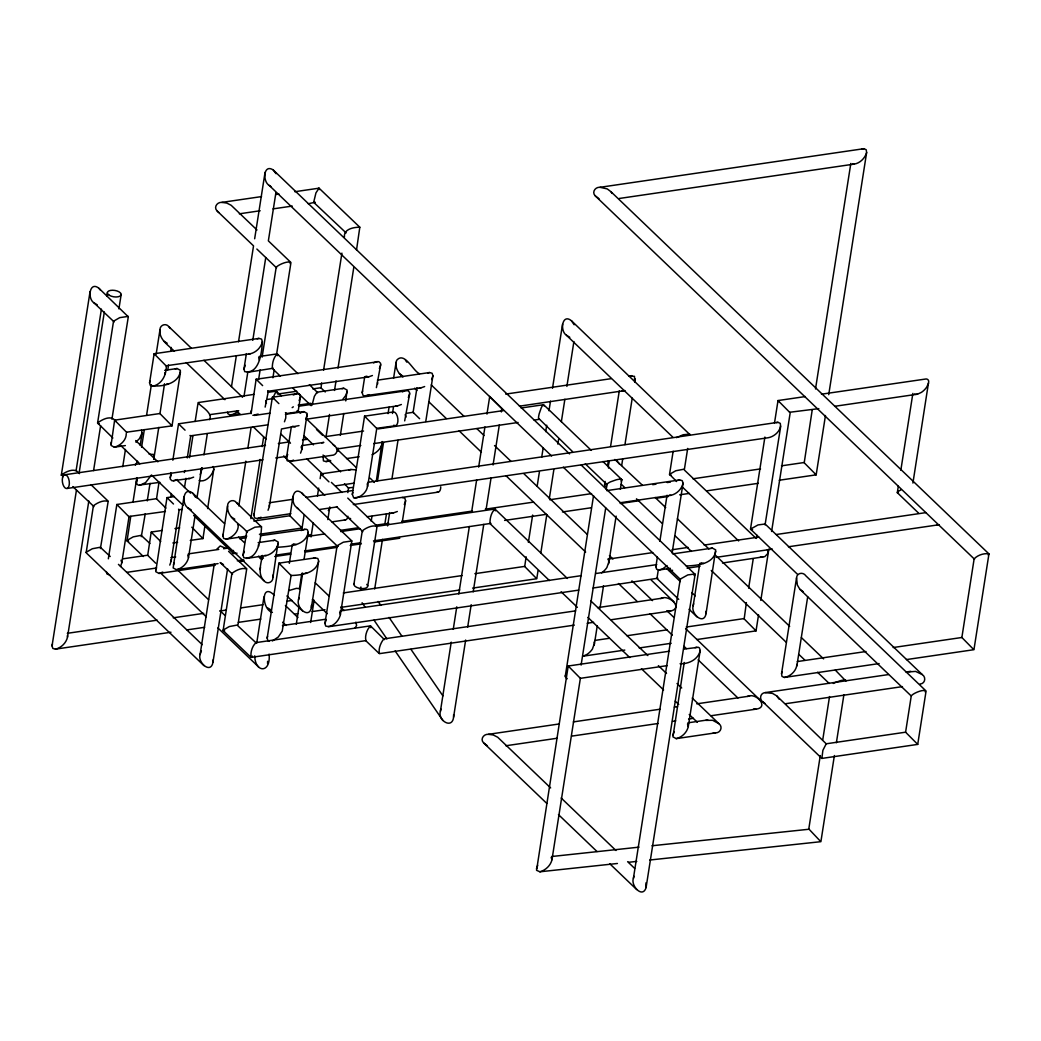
<?xml version="1.0" encoding="UTF-8"?>
<svg xmlns="http://www.w3.org/2000/svg" width="1041" height="1041" viewBox="0 0 1041 1041"><rect width="100%" height="100%" fill="white"/><g stroke="black" fill="none" stroke-linecap="round" stroke-linejoin="round"><path stroke-width="1.5" d="M111.921 419.198L128.303 316.828L98.999 288.357C89.643 280.55 87.093 298.533 93.963 302.84L114.146 321.916M191.102 347.98L168.889 326.692C165.87 322.645 159.702 325.065 159.937 330.01C158.948 339.717 168.642 345.326 174.42 351.311M224.531 523.636L192.91 493.343C183.554 485.535 181.017 503.532 187.874 507.826L263.985 580.761C267.003 584.795 273.171 582.387 272.937 577.43L278.129 541.971L274.85 540.188L258.142 542.634M214.251 564.105L200.093 654.516C197.361 662.31 210.763 674.503 212.95 662.362L227.602 568.763M212.95 662.362L212.963 660.02M261.486 526.577L254.915 527.188L246.756 531.391L243.034 555.178L243.802 557.742C259.261 560.579 260.914 536.414 261.538 527.019L236.515 502.647C233.496 498.613 227.328 501.02 227.563 505.978C226.704 518.093 240.419 523.766 246.808 531.834L247.368 532.107M254.733 655.817C254.993 673.059 271.063 673.644 269.085 654.099M262.293 555.426C261.2 563.571 257.192 573.89 263.985 580.761M274.369 595.361C260.966 581.555 261.538 609.727 272.417 612.407M267.589 663.651L267.602 661.308M272.937 577.43L272.95 575.087M351.819 540.956L343.322 542.192L337.102 545.757L324.935 623.481L325.703 626.057C332.326 628.335 339.041 620.696 340.407 614.658L351.819 540.956L301.864 493.083C292.508 485.275 289.971 503.271 296.841 507.579L337.713 546.473M302.697 573.07L298.533 599.694C295.8 607.476 309.203 619.681 311.389 607.528L318.663 561.112L317.882 558.549L315.254 557.846L278.91 563.168L267.173 638.133L267.94 640.696L269.059 641.308M311.389 607.528L311.402 605.185M689.845 434.578L571.496 320.784C562.14 312.964 559.603 330.96 566.46 335.267L672.798 437.142M699.838 563.337L693.189 605.797C690.456 613.578 703.859 625.784 706.045 613.643L715.674 549.882L712.395 548.1L672.694 553.916M706.045 613.643L706.058 611.288M451.234 642.154L440.421 711.211C437.402 720.216 452.249 729.728 453.59 717.132L465.652 640.033M453.59 717.132L453.603 714.699M393.238 411.976L364.558 416.179L352.326 494.319L353.719 497.91L768.193 437.74C774.465 436.713 781.908 430.141 780.295 423.362L777.939 422.334L368.072 482.295M355.111 498.184C361.383 497.156 368.839 490.584 367.226 483.805M888.415 674.581L765.265 692.603C760.112 692.89 758.954 699.487 763.092 702.115L821.856 758.421L917.72 744.393L926.074 691.016L805.89 575.855C803.34 571.756 796.768 572.745 796.534 577.898L781.557 673.579L781.973 676.403L784.341 677.444L879.125 663.572M784.341 677.444C790.561 676.442 796.534 670.716 796.925 664.301M828.727 394.669L866.633 152.559L866.216 149.735L863.848 148.694L600.032 187.302C595.322 186.768 591.457 192.325 595.322 195.929L974.519 559.238M419.51 373.693C413.238 371.468 404.598 350.999 396.673 360.303C394.37 366.458 397.857 373.29 402.906 376.972M694.894 574.007L687.815 574.918L680.267 579.095L633.422 878.24C630.417 885.592 642.687 899.008 646.084 887.544L695.115 574.398L581.281 465.132M646.084 887.544L645.954 882.833M796.534 577.898L797.367 585.042L799.839 589.245L911.252 696L905.592 732.2L917.72 744.393M313.875 201.499L315.944 192.897L319.053 188.174L359.809 227.224L356.529 249.957M601.568 572.849A13.65 9.226 -44.1 0 0 606.903 567.501L608.816 561.958A5.14 3.474 -44.1 0 0 608.425 560.67M624.782 650.078L583.168 656.168L587.098 654.334A13.65 9.226 -44.1 0 0 592.433 648.998L594.372 643.442A5.14 3.474 -44.1 0 0 593.982 642.154M912.918 483.063L928.702 381.474A5.14 3.474 -44.1 0 0 926.1 378.963L821.453 394.201M233.379 550.442L233.47 553.552L237.049 553.187M312.066 405.131L314.356 396.335L316.958 392.197L343.803 388.267L347.082 390.05L345.742 400.928M569.57 453.915L273.223 169.956C263.399 163.463 262.41 181.628 269.242 185.441L551.613 455.997M62.928 475.958L61.315 475.177L90.047 291.675M101.406 309.138L76.084 470.805C71.933 468.84 64.932 472.094 61.315 475.177M170.971 632.238L55.459 649.142L52.818 648.439L52.05 645.875L76.435 490.168M79.194 472.523L104.334 312.001M106.846 295.943L107.353 292.742M112.87 438.001L97.594 422.971L113.534 321.201L119.754 317.635L128.251 316.386M55.459 649.142C61.224 647.84 66.286 642.857 67.522 637.053L88.823 500.981M93.586 470.571L100.613 425.743M118.908 308.891L121.172 294.473M203.997 665.68L86.156 552.758L93.378 505.887C96.982 502.816 103.983 499.55 108.147 501.528L100.417 548.555M125.362 445.574L114.302 447.188L111.023 445.418L114.627 420.161L159.872 413.537L172.038 425.847L126.468 432.197M108.342 558.809L116.839 504.495L156.436 498.704L165.922 508.125M122.76 466.706L125.454 449.452M164.725 370.349L177.087 368.527L180.366 370.31C179.768 384.09 160.717 387.499 150.333 385.456L149.566 382.88L154.133 353.745L258.936 338.416L261.564 339.106L262.345 341.682C261.89 351.025 259.834 374.5 244.726 371.637L243.958 369.074L246.379 353.602M120.509 566.499L121.81 562.752L129.006 516.804L116.839 504.495L117.438 505.21M140.197 445.327L142.162 432.796L141.394 430.219M143.346 556.506L127.041 540.878L130.763 516.336M133.027 501.879L136.8 477.793M141.576 447.266L144.335 429.595M146.599 415.151L151.387 384.623M156.163 354.109L159.937 330.01M159.898 482.347L138.284 485.197L136.527 483.505L137.087 477.624M152.975 386.146C161.941 384.259 166.573 374.617 166.287 366.055L154.133 353.745L154.732 354.46M164.53 383.752L159.963 413.693M141.303 536.662L145.259 513.694M147.262 500.903L150.021 483.323M153.769 459.341L158.779 427.37M167.796 369.828L168.538 365.027M170.789 350.648L171.297 347.447M158.857 483.258L156.54 498.86M180.496 371.793L172.038 425.847L171.01 424.91M215.253 565.211L159.026 573.435L155.747 571.665L166.976 497.624L174.394 496.544M193.639 477.142L189.839 478.496L171.999 480.799L170.243 479.107L170.854 472.874M172.845 460.213L178.545 423.817L250.699 413.251M170.841 496.752L171.336 493.577M169.787 565.094L171.088 561.346L179.143 509.934L178.545 509.218M187.289 457.897L190.698 436.114L190.1 435.398M184.504 487.539L185.949 478.313M189.488 457.663L192.936 435.632M195.161 421.462L198.115 402.568L253.9 394.409M183.971 496.661L173.157 567.931L176.45 569.713L218.089 563.61M196.944 498.053L201.655 467.995M200.21 474.631L202.006 467.682M204.01 454.878L207.276 434.071M209.527 419.679C213.639 412.822 199.091 405.313 198.727 403.283M176.45 569.713C182.214 568.412 187.276 563.428 188.512 557.625L195.109 515.438M204.921 525.939L202.943 538.574L190.282 540.422M207.64 508.568L213.834 469.075L213.054 466.511M231.505 386.562L236.268 356.178M238.519 341.786L253.536 245.871L217.179 211.024C213.314 207.406 217.179 201.863 221.889 202.383L261.525 196.593M254.655 238.779L265.052 172.351M244.049 396.074L247.797 372.197M252.781 340.342L265.754 257.53M275.904 192.689L268.357 240.874L290.959 262.527L276.672 353.771M246.808 536.128L226.287 539.121L223.646 538.431L222.878 535.868L227.563 505.978M251.102 413.654L256.125 379.249L378.794 361.617L380.564 363.296L380.681 364.779L376.387 387.642M238.805 505.952L245.832 461.15M247.836 448.346L251.089 427.539M258.61 379.536L260.107 369.945M262.111 357.141L276.151 267.524C277.518 264.713 291.311 259.274 290.231 263.672M250.946 657.274L223.099 630.586L231.922 573.448C235.526 570.377 242.527 567.111 246.691 569.089L237.816 625.771L255.982 642.778C252.416 645.446 249.918 653.188 251.336 657.378L365.977 640.605C364.558 636.415 367.057 628.673 370.622 626.005L384.428 639.629M265.143 407.096L268.292 391.559L267.693 390.843M250.855 518.652L260.133 459.419M262.137 446.615L263.646 437.012M272.911 377.779L274.173 369.776M290.881 513.681L257.283 518.6L254.642 517.911L253.874 515.334L272.365 397.233L297.023 393.628L299.652 394.331L300.42 396.894L298.077 411.859L286.457 413.55L285.429 412.626M268.044 510.259L269.346 506.512L281.486 428.983L299.014 425.613M256.724 643.078L263.959 596.883M307.121 419.497L335.033 446.251C339.106 449.361 336.542 455.529 331.585 455.359L289.814 461.475L287.186 460.773L286.418 458.209L291.324 426.849M292.924 496.414L289.997 515.881M300.576 453.134L301.89 449.374L307.16 413.407L303.881 411.624L285.429 414.318M289.32 563.376L292.287 544.43M321.591 382.919L321.07 388.02M323.595 370.102L341.916 253.132M344.428 237.114C343.439 228.968 353.836 227.172 359.809 227.224M304.05 515.347L302.059 528.034L259.43 534.28M299.392 589.024L301.851 573.305M304.076 559.16L308.253 532.445L307.485 529.882L306.366 529.27L260.354 535.699M296.282 624.197L299.027 606.682M326.093 436.387L329.529 414.461M311.025 536.961L313.237 522.777M317.44 495.984L318.676 488.099M320.147 478.639L320.888 473.915L351.064 469.504L355.905 469.868M334.525 390.453L336.022 380.876M338.026 368.098L353.771 267.524M310.647 622.492L314.135 600.189M340.342 435.398L343.777 413.459M327.824 519.602L329.815 506.889M424.65 386.549L420.85 387.903L364.116 395.892L362.997 395.281L362.216 392.717L364.714 376.803M347.85 492.588L348.54 488.138L344.441 483.779M367.642 486.628L376.751 428.476L364.558 416.179L365.43 417.168M353.901 584.365L362.268 530.91C365.885 527.826 372.886 524.573 377.037 526.538L367.707 586.109M376.348 480.968L382.164 441.54M360.394 590.169L360.902 586.955M371.208 521.151L371.962 516.336M377.493 481.02L383.517 442.503M388.046 413.615L389.048 407.2M393.576 378.299L396.087 362.255M392.47 413.485L393.446 407.265M374.708 588.946L382.463 539.394M384.962 523.402L386.471 513.812M391.976 478.652L397.987 440.291M387.577 525.913L389.672 512.562M404.689 420.876L409.647 393.758L409.516 392.275L407.76 390.583L298.806 406.211M416.96 387.72L413.108 412.327L413.706 413.043M402.177 522.608L405.6 500.773L404.832 498.197L402.203 497.507M425.769 421.475L432.913 375.814L432.145 373.251L429.504 372.548L377.441 380.173M453.251 629.311L456.765 606.825M458.782 593.969L469.348 526.525M471.612 512.068L476.635 479.94M478.652 467.097L484.937 426.953M486.954 414.097L489.712 396.439L501.775 408.593L501.372 411.95M467.669 627.176L471.196 604.691M473.2 591.848L483.766 524.391M486.03 509.934L491.066 477.806M493.07 464.963L499.355 424.806M526.121 556.779L524.703 566.564M528.373 542.335L532.654 515.061M537.169 486.173L539.433 471.729M541.697 457.285L543.207 447.656M545.718 431.612L546.72 425.196M548.984 410.753L550.494 401.123M552.498 388.293L562.556 324.102M538.028 570.702L536.766 578.718L472.601 588.1M540.786 553.083L546.811 514.618M549.323 498.6L553.838 469.751M557.846 444.117L558.601 439.302M561.359 421.683L564.873 399.25M566.877 386.419L573.903 341.552M565.276 676.195L593.539 495.672M617.417 863.483L539.902 871.785L536.57 870.315L568.204 666.019L669.467 651.211M604.6 484.585L605.107 481.41M607.593 465.535L608.334 460.773M610.573 446.472L619.278 390.909M606.226 489.335L607.176 484.013A13.65 2.629 -14.7 0 1 610.52 481.84L616.142 479.836A5.14 0.989 -14.7 0 1 620.735 479.159L621.828 479.693L620.332 489.192M581.099 665.108L605.706 507.995M539.902 871.785C545.549 870.263 550.663 865.5 551.964 859.723L580.371 678.329L568.204 666.019L568.802 666.734M621.685 465.483L622.687 459.068M624.951 444.637L632.225 398.143M634.737 382.112L634.476 376.335L628.647 376.1M594.229 645.095L597.248 625.849M600.006 608.204L603.52 585.758M608.686 563.597L616.116 516.115M676.611 481.515L669.532 474.332L673.15 451.247M670.391 568.334L659.278 569.961L656.637 569.271L655.869 566.694L657.365 557.169M659.851 541.281L667.06 495.23M687.685 448.424L684.301 469.972L755.636 537.924M672.096 553.109L683.039 483.219L682.258 480.656L679.63 479.953L606.721 490.623M692.2 698.056L719.032 723.768C723.092 726.865 720.528 733.046 715.57 732.864L676.221 738.629L672.941 736.846L684.223 662.466M676.221 738.629C681.985 737.327 687.047 732.343 688.283 726.54L700.19 650.469L699.422 647.905L698.303 647.294L683.924 649.09M797.51 574.32L750.496 529.101L764.901 437.064M746.384 602.583L744.172 618.979M748.635 588.152L753.163 559.29M756.417 538.444L756.924 535.243M774.504 423.01L778.017 400.551L805.37 396.556M765.057 524.95L780.724 426.185M758.551 614.841L756.039 630.872L696.819 639.538M760.802 600.41L768.844 549.101M771.602 531.47L790.184 412.822L778.017 400.551L779.006 401.67M812.24 409.764L804.212 462.829M815.506 388.97L850.822 163.45M825.461 415.515L816.17 474.839L779.228 480.239M796.872 665.889L807.686 596.831M820.282 755.571L808.792 828.948L819.879 840.686M822.78 739.617L829.534 696.546M834.388 755.519L820.894 841.675L649.714 860.022M836.378 742.753L843.874 694.894M918.435 512.966L897.316 492.666L898.318 486.264M900.829 470.259L912.866 393.407M973.465 649.311L961.871 637.482L974.129 558.9C977.408 555.191 984.096 552.914 988.95 553.903L973.947 649.688L906.438 659.578M440.421 711.211L440.89 708.986M200.093 654.516L201.394 650.768M260.081 569.596L260.523 567.514M298.533 599.694L298.975 597.612M693.189 605.797L693.631 603.715M52.05 645.875L52.453 644.093M110.906 443.934L111.296 442.139M149.566 382.88L149.969 381.097M142.162 432.796L139.52 438.547L135.916 442.165M136.397 482.022L136.8 480.239M154.003 458.821L153.626 454.475L149.175 454.214M170.112 477.624L171.414 473.876M155.616 570.169L156.02 568.386M213.834 469.075C212.468 475.112 205.754 482.764 199.13 480.474M243.958 369.074L245.26 365.326M262.345 341.682C261.109 347.486 256.047 352.47 250.269 353.771L165.974 365.794M222.878 535.868L223.281 534.072M250.972 412.171L251.375 410.388M243.034 555.178L244.336 551.418M253.874 515.334L254.277 513.551M286.418 458.209L287.719 454.462M300.42 396.894L299.118 400.642M278.259 543.454C277.023 549.258 271.961 554.241 266.197 555.543L246.444 558.431M307.29 414.891L305.989 418.638M267.173 638.133L267.576 636.35M323.061 456.531L323.439 460.89L326.067 461.579L330.804 460.89M308.253 532.445C305.286 546.239 287.902 546.395 277.01 547.345M347.213 391.533L345.911 395.281L342.879 399.21M337.739 451.274L338.013 448.007M318.663 561.112C316.139 573.357 301.265 575.257 291.077 575.478L290.764 575.205M362.216 392.717L362.619 390.935M380.681 364.779L379.379 368.54M324.935 623.481L326.236 619.733M382.294 443.037C381.266 448.346 376.881 452.601 372.04 454.683M409.647 393.758L408.345 397.506M432.913 375.814L431.612 379.562M405.6 500.773L404.298 504.521M634.841 380.694L635.244 378.898M655.869 566.694L656.272 564.912M683.039 483.219C681.803 489.023 676.741 494.007 670.964 495.308L620.423 502.712M672.811 735.362L674.113 731.615M715.792 551.366C713.046 564.443 696.832 565.432 686.266 566.018M700.19 650.469C698.368 659.447 688.635 664.132 680.085 663.742M536.427 868.923L537.716 865.318M911.252 696C912.619 693.202 926.412 687.75 925.345 692.148M633.422 878.24L634.008 876.288M352.326 494.319L352.899 492.458M866.633 152.559C864.993 158.18 860.009 163.255 854.101 164.114L619.135 198.493M781.557 673.579L782.129 671.731M272.313 399.028L276.216 391.143L281.291 395.749M658.302 569.869L656.962 578.497L678.745 599.382M609.245 461.553L608.36 465.678A13.65 11.607 57 0 0 608.569 468.099M928.559 383.127L926.763 387.018A13.65 9.226 -44.1 0 1 921.428 392.353L917.498 394.188L834.739 406.302M897.316 492.666L897.524 492.146A13.65 2.629 -14.7 0 1 900.855 489.973M621.828 479.693L621.62 480.226A13.65 2.629 -14.7 0 1 620.917 480.877M845.917 681.061L835.298 670.079M137.581 461.228L135.343 465.197M184.283 472.549L185.181 470.584M200.601 470.155L201.499 468.19M173.444 564.664L174.341 562.7M284.453 421.787L285.755 418.04L285.846 412.835M216.684 549.323L220.211 545.965L225.181 548.087M695.115 574.398L694.061 575.621M750.496 529.101L758.043 524.924L765.122 524.013L922.222 674.529C926.36 677.157 925.202 683.755 920.049 684.041M328.292 510.571L330.179 508.047M252.508 656.129L251.336 657.378M97.594 422.971C102.33 419.315 111.673 414.435 115.824 421.514M86.104 552.316L92.324 548.75L100.274 547.241L110.216 556.506M126.989 540.435L133.209 536.87L141.16 535.347L149.917 543.493M223.047 630.13L229.267 626.565L237.205 625.055M669.532 474.332L675.752 470.766L683.703 469.257M354.89 628.257L356.621 625.524L355.84 622.154M988.221 555.048L988.95 553.903L610.976 191.739L607.267 188.915L600.032 187.302M308.266 203.737L315.254 202.24M905.631 732.187L826.229 743.795L822.884 750.327L821.856 758.421M667.008 565.549L663.078 568.607L659.278 569.961M237.426 411.715L233.405 414.279L229.905 414.969L227.823 413.602L227.524 412.236M297.947 373.719L277.4 354.031C273.601 356.803 272.026 363.712 272.365 368.514L280.354 376.165M247.368 372.34L273.289 368.228M567.384 578.458L495.074 509.166C491.274 511.951 489.699 518.86 490.038 523.662L549.427 580.566M373.485 540.878L490.962 523.376M575.582 610.859L383.817 638.914C380.811 642.635 378.013 649.233 379.562 653.631L574.346 625.134M593.149 588.009L657.873 578.223M292.157 407.63L293.328 406.836M676.455 437.636L683.234 434.735L689.793 434.136M293.224 394.994L297.023 393.628M258.168 414.071L252.859 415.346M373.485 362.88L377.284 361.526M372.418 375.515L368.618 376.881L267.979 391.286M300.081 412.978L303.881 411.624M177.321 479.524L173.522 480.89M369.425 394.617L365.625 395.983M402.438 391.858L404.429 390.935M401.371 404.494L397.584 405.847L306.171 419.224M293.614 460.109L289.814 461.475M329.867 460.226L326.067 461.579M261.083 517.247L257.283 518.6M162.825 572.082L159.026 573.435M301.057 530.546L304.844 529.179M397.337 511.495L393.537 512.862L367.122 516.726M272.391 640.957L278.311 636.975L282.241 631.093L291.077 575.478L278.91 563.168L279.522 563.884M288.982 590.546L296.373 588.36L299.34 588.568M961.832 637.495L893.152 647.541M908.832 671.926L915.56 671.393L922.222 674.529M539.407 419.289L534.124 420.135M257.114 338.845L258.936 338.416M175.278 368.969L177.087 368.527M341.995 388.709L343.803 388.267M114.302 447.188C120.301 445.756 126.468 440.109 126.247 433.616M427.695 372.977L429.504 372.548M139.806 485.288L145.623 482.569L151.466 474.982L183.125 505.314M630.026 376.074L631.835 375.645M519.433 406.172L624.99 390.557M226.287 539.121C232.286 537.69 238.454 532.042 238.233 525.549L237.582 524.469M273.041 540.63L274.85 540.188M313.445 558.288L315.254 557.846M677.821 480.395L679.63 479.953M710.574 548.542L712.395 548.1M694.972 647.645L696.793 647.216M321.721 442.88L323.829 442.412L301.643 445.652M348.969 469.972L351.064 469.504M722.48 562.999L764.81 556.636L768.245 553.031L767.464 549.661M660.736 598.575C668.738 593.838 683.807 608.126 670.599 611.041L611.236 619.733M705.707 720.385L712.643 720.294L719.032 723.768M862.13 148.954L863.848 148.694M776.209 422.594L777.939 422.334M558.926 724.002L488.398 734.321C483.688 733.801 479.836 739.344 483.688 742.962L546.772 803.405M747.477 696.429C756.078 692.07 769.78 707.516 755.909 709.168L711.029 715.74M275.8 194.498L278.975 194.029M294.837 191.713L318.624 188.239M239.339 213.821L260.172 210.763M273.002 208.89L292.235 206.079M259.027 356.543L277.01 353.914M268.24 392.301L276.216 391.143M277.531 394.071L296.776 391.247M312.821 388.905L320.836 387.733L325.247 391.976M267.745 399.393L274.03 398.469M238.74 410.714L209.97 414.604M231.531 414.878L239.456 413.719M298.142 405.131L310.83 403.283M254.381 415.437L269.892 413.173M267.68 424.858L190.386 435.854M505.679 394.097L611.08 378.677M407.096 413.199L413.108 412.327L419.614 418.69M395.58 425.717L376.569 428.345M64.503 474.8L265.481 445.405M278.337 443.518L289.593 441.865M302.463 439.992L307.277 439.276M324.961 436.7L363.556 431.052M378.026 428.931L503.441 410.583M521.125 407.994L543.636 404.702L591.301 450.376M67.145 488.45L262.918 459.81M275.761 457.936L286.991 456.283M336.737 449.009L360.811 445.483M373.654 443.609L518.08 422.477M346.575 458.587L359.184 456.739M818.825 408.632L789.546 412.288M336.087 485.783L354.278 483.115M165.428 511.469L128.681 516.544M182.11 509.504L178.831 509.674M353.367 487.422L348.228 487.865M269.164 502.777L293.276 499.251M306.132 497.364L352.756 490.545M162.292 530.442L151.218 532.055L147.692 555.374M174.953 528.581L179.703 527.891M319.691 509.478L337.284 506.902M353.289 504.56L438.092 492.146M253.783 521.02L289.892 515.737L302.059 528.034L301.031 527.11M172.871 542.973L177.621 542.283M331.91 521.879L345.404 519.901M239.703 538.717L246.053 537.794M123.007 558.822L147.588 555.217L155.656 563.181M308.305 535.061L311.519 534.593M340.498 530.35L358.195 527.761M375.892 525.171L388.774 523.298M401.644 521.411L472.458 511.053M485.327 509.166L533.617 502.1M549.7 499.745L591.548 493.629M652.707 484.677L655.921 484.208M667.19 482.556L670.404 482.087M692.942 478.795L760.529 468.905M781.453 465.834L803.977 462.542L816.17 474.839L815.402 474.175M188.317 553.89L218.792 549.427M223.607 548.724L228.408 548.021M307.017 536.518L324.649 533.942M340.693 531.587L359.939 528.776M375.983 526.434L494.683 509.062M170.893 557.612L175.682 556.909M126.937 572.329L156.631 567.983M504.612 520.422L546.369 514.319M562.426 511.964L591.34 507.735M620.241 503.506L639.512 500.682M655.57 498.34L668.426 496.453M679.669 494.813L689.298 493.408M706.969 490.818L758.355 483.297M237.322 560.8L243.724 559.863M259.743 557.521L262.944 557.052M275.761 555.178L290.179 553.07M304.597 550.962L338.234 546.044M351.051 544.157L360.667 542.751M239.352 561.685L244.167 560.982M260.237 558.627L263.451 558.158M274.694 556.519L290.751 554.163M305.208 552.055L337.336 547.345M350.192 545.471L361.409 543.831M374.187 541.958L399.744 538.223L399.132 537.507M67.327 633.318L157.178 620.163M173.222 617.82L203.711 613.357M219.755 611.015L226.17 610.078M240.614 607.957L263.074 604.678M287.147 601.151L291.961 600.449M343.296 592.941L462.035 575.569M474.865 573.682L524.612 566.408L536.453 578.445M607.736 559.173L652.746 552.589M672.031 549.765L688.101 547.41M704.171 545.068L758.811 537.065M776.495 534.475L925.956 512.614M187.016 629.883L204.661 627.307M238.35 622.375L260.823 619.096M294.512 614.164L297.713 613.696M312.157 611.574L324.987 609.701M341.032 607.358L459.758 589.987M340.212 610.924L581.255 575.66M595.725 573.539L656.78 564.612M716.286 557.325L772.396 549.114M788.44 546.772L939.151 524.716L936.9 524.976M282.449 625.576L325.703 619.239M669.376 570.78L672.59 570.299M687.073 568.178L699.955 566.304M328.344 626.747L578.705 590.117M255.592 642.674L370.232 625.901M597.794 607.606L662.831 598.094M587.176 623.247L593.591 622.31M594.905 640.41L609.323 638.302M626.942 635.726L666.982 629.857M686.201 627.046L743.873 618.614L756.039 630.872L755.402 630.339M639.187 647.97L671.198 643.286M580.371 678.329L667.216 665.628M797.276 661.569L865.995 651.51M906.008 672.018L910.81 671.315M573.357 721.894L659.916 709.233M674.347 707.125L677.548 706.644M696.78 703.833L749.676 696.091M785.695 703.703L902.456 686.618M505.848 745.759L557.143 738.251M571.574 736.143L658.133 723.482M672.564 721.361L675.765 720.893M688.582 719.019L693.397 718.316M687.932 722.818L707.815 719.917M313.966 202.409L314.681 202.8M826.229 743.795L776.664 695.83L772.461 693.371L765.265 692.603M551.73 856.509L639.031 847.153M651.965 845.76L809.104 829.235M628.725 862.273L636.793 861.401M917.498 394.188L915.82 394.357A5.14 3.474 -44.1 0 1 914.492 394.005M760.346 557.156L762.715 557.117M668.231 611.08L670.599 611.041M713.202 732.903L715.57 732.864M752.578 529.7L750.717 529.492M221.889 202.383L226.769 203.06L231.18 205.298L256.971 229.957M753.489 709.051L755.909 709.168M488.398 734.321L493.291 734.985L497.702 737.236L550.65 787.933M248.76 353.68L250.269 353.771M621.659 390.909L623.182 390.987M368.618 376.881L365.99 376.178M419.328 387.812L420.85 387.903M166.911 383.804L168.434 383.882M396.061 405.756L397.584 405.847M295.215 426.979L292.586 426.276M669.454 495.217L670.964 495.308M188.317 478.405L189.839 478.496M392.015 512.771L393.537 512.862M703.729 563.454L701.1 562.765M296.191 544.534L293.549 543.844M264.674 555.452L266.197 555.543M305.078 573.11L306.588 573.201M109.734 574.84L107.106 574.151L106.338 571.587M99.22 423.752L97.646 423.414M671.159 475.125L669.584 474.787M128.603 541.216L127.041 540.878M224.661 630.924L223.099 630.586M852.709 163.84L854.101 164.114M897.628 493.031L898.422 493.2M845.826 680.176L845.032 679.994A5.14 0.989 -14.7 0 0 840.438 680.671L834.83 682.675A13.65 2.629 -14.7 0 0 833.321 683.456M314.239 202.852L346.106 232.898M316.958 392.197L317.57 392.912M569.791 337.297L566.46 335.267M97.294 304.87L93.963 302.84M167.172 343.205L163.853 341.175M234.798 519.173L231.479 517.143M191.206 509.856L187.874 507.826M223.477 564.599L220.145 562.569L232.52 574.164M271.194 610.078L267.862 608.048M336.49 506.59L362.867 531.626M72.818 486.589L93.976 506.603M803.105 591.652L799.839 589.245M402.659 376.009L399.393 373.602M614.893 459.471L642.31 485.158M599.03 198.753L595.322 195.929M487.396 745.785L483.688 742.962M269.242 185.441L270.907 186.56M763.092 702.115L765.031 703.495M296.841 507.579L298.468 508.88M333.237 444.793L335.033 446.251M276.542 267.862L256.867 249.046M217.179 211.024L218.818 212.559M297.049 410.922L298.077 411.859L297.479 411.13M201.915 537.637L202.943 538.574L191.804 527.201M682.454 487.123L738.629 540.943M655.166 497.494L665.693 507.579M677.392 518.782L708.973 549.049M714.829 554.645L789.677 626.37M801.375 637.586L823.6 658.875M602.921 461.514L621.516 479.341M621.295 484.26L624.808 487.617M636.493 498.808L662.193 523.428M675.036 535.751L691.393 551.418M711.25 570.442L786.02 642.089M798.863 654.399L804.706 659.994M817.562 672.304L829.248 683.508M572.524 451.612L538.509 418.222A5.14 0.885 -75.8 0 1 539.251 413.55L541.177 408.007A13.65 2.368 -75.8 0 1 543.168 404.845L544.053 405.912M585.263 463.818L606.981 484.546M563.324 467.214L680.489 579.486M666.578 568.412L680.346 581.594M691.81 592.589L695.258 595.881M689.064 609.271L697.093 616.962M651.159 580.006L674.048 601.945M431.234 384.923L464.052 416.374M476.947 428.723L483.987 435.463M494.527 445.574L510.949 461.293M523.844 473.655L587.137 534.306M609.414 555.647L612.928 559.017M666.852 610.677L673.878 617.417M685.603 628.647L760.62 700.541M631.913 580.878L652.512 600.618M414.617 388.189L416.96 390.44M428.671 401.657L446.251 418.495M459.133 430.844L481.384 452.171M505.991 475.75L585.654 552.068M618.445 583.507L637.196 601.464M650.078 613.813L672.343 635.14M684.054 646.357L686.396 648.608M698.108 659.825L737.939 697.99M590.702 600.813L647.866 655.583M658.367 665.641L666.526 673.462M677.027 683.521L681.699 687.997M561.073 591.73L577.378 607.345M587.866 617.391L629.792 657.574M641.451 668.738L663.585 689.949M675.232 701.113L678.732 704.458M689.207 714.503L697.366 722.324M309.359 384.65L317.349 392.314M292.911 388.202L311.181 405.704M297.804 410.583L300.133 412.809M316.503 429.491L322.372 435.112M336.464 448.606L356.412 467.721M304.206 436.023L313.445 444.871M304.323 437.129L306.666 439.367M323.048 455.06L340.589 471.872M203.958 360.303L242.54 397.272M281.122 434.24L290.478 443.193M306.835 458.886L323.204 474.566M331.389 482.399L341.916 492.484M347.759 498.092L376.985 526.095M186.157 362.554L224.921 399.692M236.658 410.948L240.185 414.318M253.106 426.706L266.015 439.081M283.633 455.958L324.74 495.347M561.151 797.992L615.96 850.497M627.619 861.675L634.62 868.376M558.457 814.596L597 851.525M609.857 863.848L636.715 889.587M315.189 582.804L329.073 596.116M340.654 607.202L344.129 610.533M365.586 640.501L379.171 653.514M312.404 599.447L327.29 613.709M238.584 537.104L244.44 542.712M258.48 556.167L261.994 559.538M135.681 440.551L157.881 461.814M176.58 479.732L190.594 493.161M286.9 595.959L302.437 610.859M121.068 445.847L139.793 463.805M193.652 515.399L233.47 553.552M285.403 605.537L297.921 617.521M228.578 551.327L246.639 568.646M282.645 622.206L286.054 625.472M76.032 470.363L79.467 473.655M90.918 484.625L108.095 501.085M178.063 570.455L208.551 599.668M220.289 610.911L224.973 615.413M160.808 573.24L206.235 616.766M217.881 627.918L258.636 666.982M118.44 564.378L202.227 644.665M616.571 460.499L619.473 464.078M262.631 385.612L256.125 379.249L256.737 379.965M278.871 403.609L272.365 397.233L272.976 397.948M185.051 430.18L178.636 423.96M173.483 504L166.976 497.624L167.588 498.34M370.193 478.196L374.37 482.49M328.956 481.866L320.992 474.071M160.704 541.476L151.309 532.211M273.223 169.956L276.047 173.678M776.664 695.83L779.058 699.123M115.226 420.876L114.627 420.161L126.781 432.457M571.496 320.784L574.151 324.753M168.889 326.692L170.347 328.488M301.864 493.083L303.334 494.891M98.999 288.357L100.457 290.153M236.515 502.647L237.973 504.456M192.91 493.343L195.565 497.312M405.443 360.212L406.823 362.151M378.078 601.425L380.811 605.42M389.035 617.391L401.813 636.012M410.948 649.324L442.906 695.882M362.086 602.765L364.844 606.773M374.031 620.15L386.875 638.888M395.138 650.924L442.88 720.489M551.157 857.355L551.964 859.723M610.976 191.739L612.082 193.418M319.053 188.174L319.431 189.54M687.515 723.963L688.283 726.54M405.222 414.552L405.99 417.129M258.662 357.675L259.43 360.251M301.109 446.81L301.89 449.374M265.676 400.785L266.444 403.348M339.639 612.095L340.407 614.658M187.744 555.048L188.512 557.625M121.042 560.188L121.81 562.752M495.074 509.166L495.321 510.832M277.4 354.031L277.648 355.684M370.622 626.005L370.869 627.671M276.607 391.247L276.854 392.912M377.571 382.411L377.688 383.895M269.229 505.028L269.346 506.512M258.376 544.859L258.506 546.343M201.381 469.4L201.512 470.883M164.907 372.574L165.038 374.057M170.971 559.863L171.088 561.346M67.392 635.57L67.522 637.053M347.928 516.245A6.975 3.422 81.7 0 1 344.48 519.719M350.661 518.821A6.975 3.422 81.7 0 1 349.75 518.184M440.759 486.811A6.975 3.422 81.7 0 1 437.181 491.977M366.809 584.365A6.975 3.24 8.9 0 1 361.656 588.594A6.975 3.24 8.9 0 1 354.148 583.559M567.254 678.758A6.975 3.24 8.9 0 1 565.523 675.388M605.498 486.329A6.975 3.24 8.9 0 1 605.563 483.063M392.418 412.431A6.975 3.422 81.7 0 1 397.87 418.924A6.975 3.422 81.7 0 1 393.758 425.209M109.331 295.306A6.975 3.24 8.9 0 0 120.912 295.293A6.975 3.24 8.9 0 0 112.519 290.231A6.975 3.24 8.9 0 0 109.331 295.306M62.564 477.611A6.975 3.422 81.7 0 0 66.247 488.515A6.975 3.422 81.7 0 0 68.654 478.769A6.975 3.422 81.7 0 0 62.564 477.611"/></g></svg>
